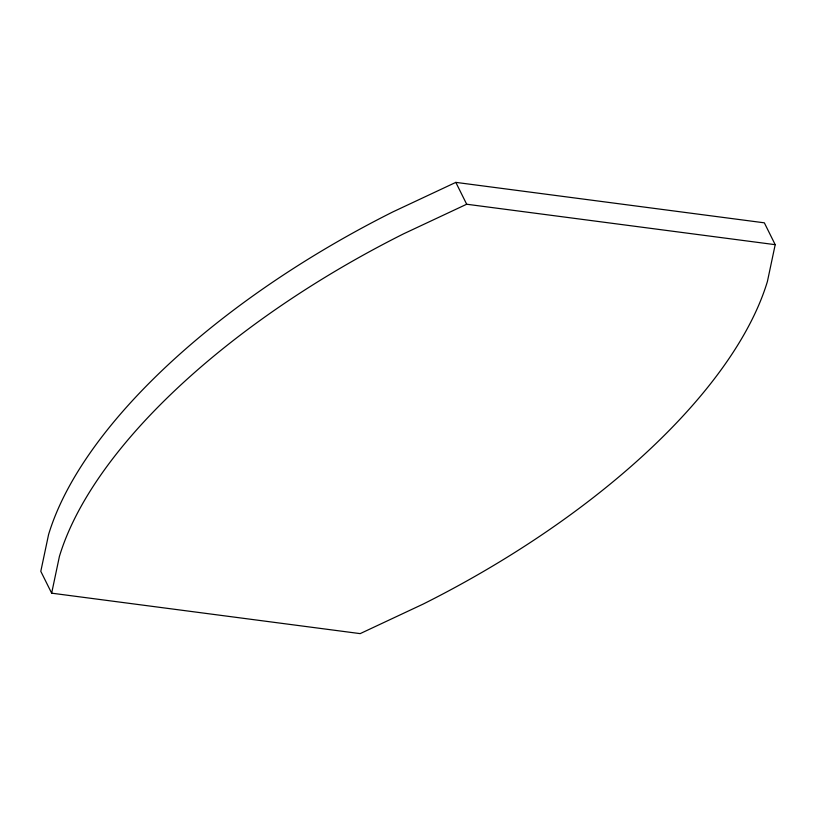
<?xml version="1.0" encoding="UTF-8"?>
<svg xmlns="http://www.w3.org/2000/svg" width="816" height="816" viewBox="0 0 816 816"><rect width="100%" height="100%" fill="white"/><g stroke="black" fill="none" stroke-linecap="round" stroke-linejoin="round"><path stroke-width="1.22" d="M51.653 593.171L59.425 556.379A495.057 222.442 -26.4 0 1 403.675 233.784L466.681 204.235L775.2 244.678L767.417 281.469A495.057 222.442 -26.4 0 1 423.178 604.075L360.172 633.624L51.653 593.171L40.8 571.322L48.583 534.531A495.057 222.442 -26.4 0 1 392.822 211.925L455.828 182.376L764.347 222.829L775.2 244.678M455.828 182.376L466.681 204.235"/></g></svg>
